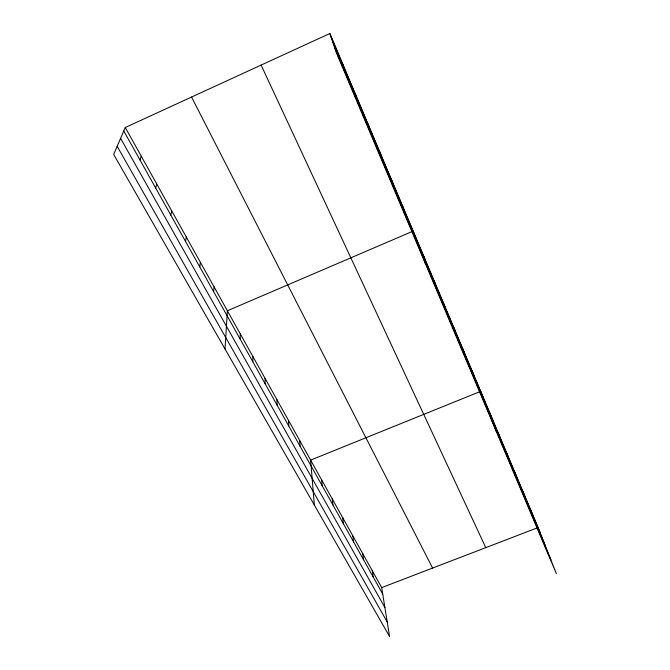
<?xml version="1.0" encoding="UTF-8"?>
<svg xmlns="http://www.w3.org/2000/svg" width="670" height="670" viewBox="0 0 670 670"><rect width="100%" height="100%" fill="white"/><g stroke="black" fill="none" stroke-linecap="round" stroke-linejoin="round"><path stroke-width="1" d="M252.808 361.725L252.858 356.457M240.136 339.053L240.304 333.936M225.028 349.003L227.39 310.763L413.147 231.108L425.567 264.005M213.646 291.693L214.099 286.902M199.802 266.936L200.397 262.33M185.531 241.418L186.285 237.013M170.817 215.103L171.738 210.908M155.633 187.952L156.738 183.982M139.963 159.929L141.253 156.194M125.265 127.509L113.674 154.443L389.572 636.5L381.682 587.615L125.265 127.509L329.866 33.5L538.094 527.55L556.326 573.595L336.357 52.779L329.866 33.5M381.682 587.615L538.094 527.55M117.175 146.32L387.227 621.978M120.6 138.355L384.898 607.548M123.774 130.977L382.721 594.03M191.553 97.049L432.602 568.059M261.107 65.091L485.775 547.641M330.695 35.979L540.489 533.58M332.471 41.247L545.522 546.31M334.397 46.95L550.908 559.902M530.523 509.585L532.885 515.548M522.759 491.16L525.079 497.04M514.786 472.25L517.064 478.037M506.604 452.836L508.84 458.523M498.204 432.895L500.39 438.481M489.561 412.402L491.705 417.879M496.696 432.41L480.683 391.339L310.629 460.114L314.339 505.046M471.831 370.334L473.866 375.56M462.727 348.735L464.704 353.835M453.372 326.533L455.282 331.491M443.749 303.703L445.592 308.493M433.842 280.202L435.617 284.834M423.649 256.015L425.341 260.471M402.335 205.439L403.851 209.501M391.188 178.99L392.612 182.826M379.689 151.713L381.004 155.314M367.822 123.565L369.036 126.915M355.577 94.512L356.675 97.594M342.931 64.504L343.903 67.293M372.302 570.773L373.274 577.13M362.679 553.504L363.576 559.793M352.805 535.791L353.634 542.013M342.672 517.617L343.425 523.756M332.278 498.957L332.94 505.012M321.6 479.795L322.178 485.758M299.691 440.492L300.085 446.254M288.46 420.341L288.753 425.994M276.919 399.63L277.104 405.166M265.06 378.341L265.127 383.751"/></g></svg>
